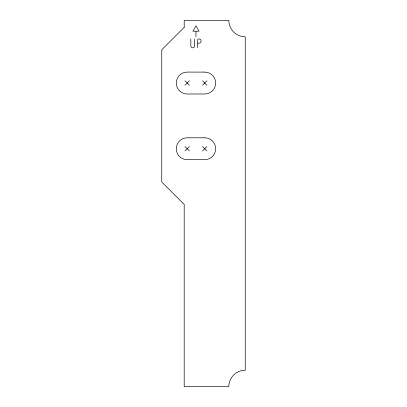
<?xml version="1.0" encoding="UTF-8"?>
<svg xmlns="http://www.w3.org/2000/svg" width="407" height="407" viewBox="0 0 407 407"><rect width="100%" height="100%" fill="white"/><g stroke="black" fill="none" stroke-linecap="round" stroke-linejoin="round"><path stroke-width="0.61" d="M185.022 85.231L189.403 80.851M202.544 85.231L206.924 80.851M185.022 150.936L189.403 146.556M202.544 150.936L206.924 146.556M195.752 31.197L192.867 31.197L195.971 25.824L199.074 31.197L195.971 31.197L195.971 36.778M197.873 43.188L199.003 43.188A2.111 2.111 0 0 0 201.114 41.076A2.111 2.111 0 0 0 199.003 38.965L198.682 38.965A1.028 1.028 0 0 0 197.654 39.993L197.654 47.726M202.544 80.851L206.924 85.231M185.022 80.851L189.403 85.231M202.544 146.556L206.924 150.936M185.022 146.556L189.403 150.936M194.612 38.965L194.612 45.93A1.893 1.893 0 0 1 192.72 47.823A1.893 1.893 0 0 1 190.827 45.93L190.827 38.965M184.198 27.35L161.752 49.802L161.752 181.99L184.198 204.436L184.198 386.65L228.826 386.65A16.428 16.428 0 0 1 245.248 370.222L245.248 36.778A16.428 16.428 0 0 1 228.826 20.35L184.198 20.35L184.198 27.35M204.731 72.09L187.21 72.09A10.948 10.948 0 0 0 176.262 83.043A10.948 10.948 0 0 0 187.21 93.992L204.731 93.992A10.948 10.948 0 0 0 215.685 83.043A10.948 10.948 0 0 0 204.731 72.09M204.731 137.795L187.21 137.795A10.948 10.948 0 0 0 176.262 148.748A10.948 10.948 0 0 0 187.21 159.697L204.731 159.697A10.948 10.948 0 0 0 215.685 148.748A10.948 10.948 0 0 0 204.731 137.795"/></g></svg>
